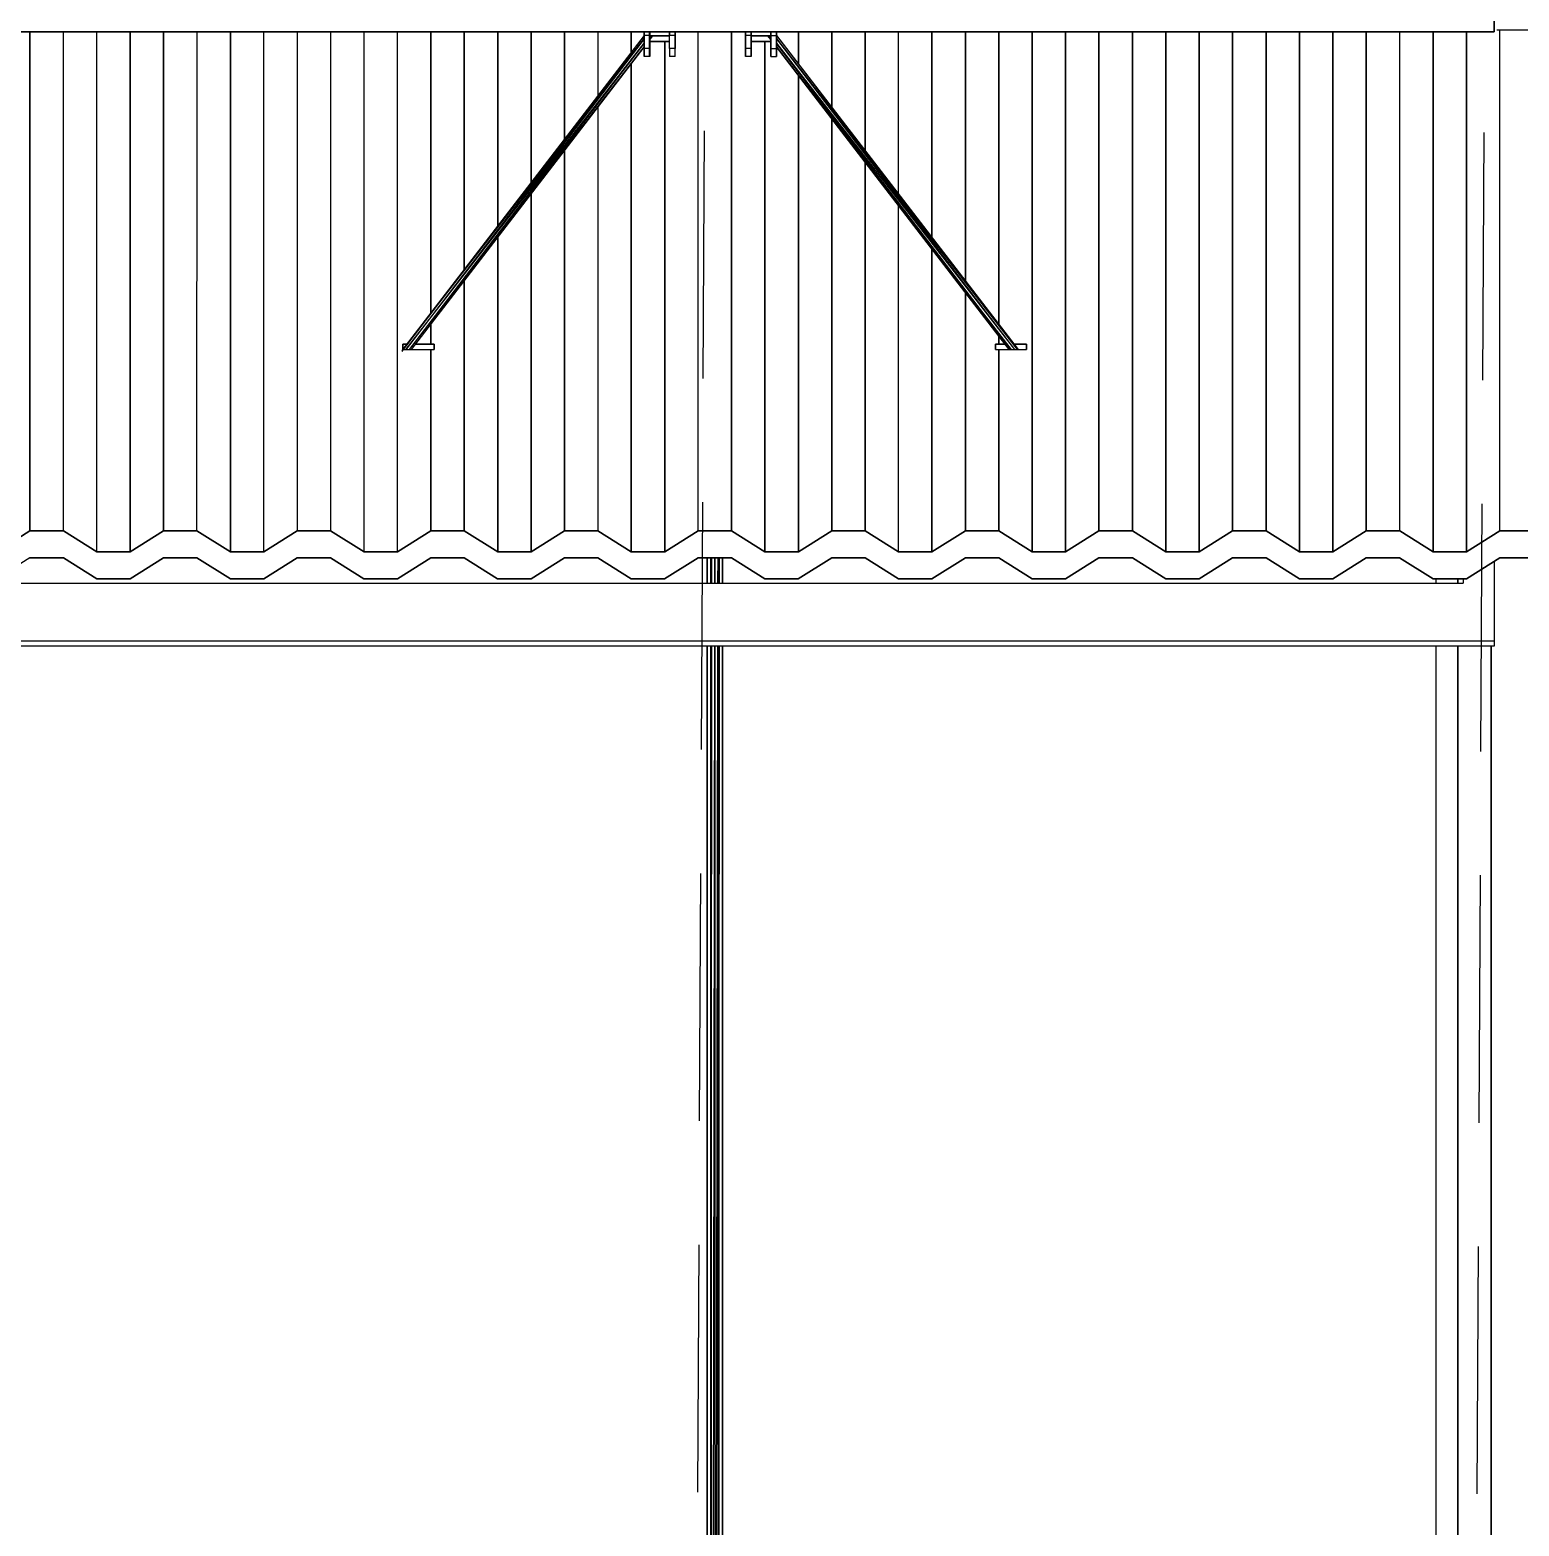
# Model space of a CAD drawing. Header units: millimetres. Extents: x -4997 to -4876, y -8737 to -8661.
# Drawn here: x -4937.89 to -4934.069, y -8705.306 to -8701.468 of the extents above; entities that cross this region are included whole.
import ezdxf

# ---------------------------------------------------------------- set-up
doc = ezdxf.new("R2010")
doc.units = ezdxf.units.MM
doc.header["$LTSCALE"] = 0.1
doc.linetypes.add('HIDDEN', pattern=[9.525, 6.35, -3.175])
for name, color, linetype in [('cobertura nova', 4, 'Continuous'), ('hachuras cobertura', 251, 'Continuous'), ('imagem', 7, 'Continuous'), ('layout cobertura', 251, 'Continuous')]:
    doc.layers.add(name, color=color, linetype=linetype)
picture_1 = doc.add_image_def('image1.jpg', size_in_pixel=(1920, 1080))

msp = doc.modelspace()

# ---------------------------------------------------------------- linework, layer by layer
at = {"layer": 'cobertura nova'}
for p, q in [((-4934.1328, -8701.3225), (-4934.1328, -8701.4725)), ((-4934.1328, -8701.3225), (-4934.1328, -8701.4725)), ((-4934.1328, -8701.4725), (-4934.1328, -8701.3225)), ((-4938.0528, -8701.4724), (-4934.2128, -8701.4725)), ((-4934.2128, -8701.4725), (-4938.0528, -8701.4724)), ((-4938.0528, -8701.4724), (-4934.2128, -8701.4725)), ((-4934.2128, -8701.4725), (-4938.0528, -8701.4724)), ((-4936.3143, -8701.4818), (-4936.9359, -8702.29)), ((-4936.3143, -8701.4819), (-4936.932, -8702.2872)), ((-4936.932, -8702.2872), (-4936.3143, -8701.4898)), ((-4936.3143, -8701.4904), (-4936.9247, -8702.2871)), ((-4936.347, -8701.4724), (-4936.347, -8701.5243)), ((-4936.3143, -8701.4825), (-4936.3143, -8701.4724)), ((-4936.3143, -8701.4724), (-4936.3143, -8701.4818)), ((-4936.3143, -8701.4724), (-4936.3143, -8701.4825)), ((-4936.3143, -8701.4818), (-4936.3143, -8701.4724)), ((-4936.2998, -8701.4825), (-4936.3143, -8701.4825)), ((-4936.3143, -8701.5158), (-4936.3143, -8701.4825)), ((-4936.3143, -8701.4825), (-4936.3143, -8701.5158)), ((-4936.2999, -8701.4825), (-4936.2999, -8701.4724)), ((-4936.2999, -8701.5158), (-4936.2999, -8701.4825)), ((-4936.2998, -8701.4724), (-4936.2998, -8701.4825)), ((-4936.2998, -8701.4825), (-4936.2998, -8701.5158)), ((-4936.2487, -8701.4827), (-4936.2998, -8701.4827)), ((-4936.2998, -8701.4926), (-4936.2922, -8701.4827)), ((-4936.2998, -8701.4929), (-4936.292, -8701.4827)), ((-4936.2998, -8701.4922), (-4936.2924, -8701.4827)), ((-4936.2998, -8701.4827), (-4936.2487, -8701.4827)), ((-4936.2487, -8701.4825), (-4936.2487, -8701.4724)), ((-4936.2487, -8701.4724), (-4936.2487, -8701.4825)), ((-4936.2343, -8701.4825), (-4936.2487, -8701.4825)), ((-4936.2487, -8701.5158), (-4936.2487, -8701.4825)), ((-4936.2343, -8701.4724), (-4936.2343, -8701.4825)), ((-4936.2343, -8701.4825), (-4936.2343, -8701.4724)), ((-4936.2343, -8701.4825), (-4936.2343, -8701.5158)), ((-4936.2343, -8701.5158), (-4936.2343, -8701.4825)), ((-4936.0543, -8701.4825), (-4936.0543, -8701.4724)), ((-4936.0543, -8701.4724), (-4936.0543, -8701.4825)), ((-4936.0398, -8701.4825), (-4936.0543, -8701.4825)), ((-4936.0543, -8701.5158), (-4936.0543, -8701.4825)), ((-4936.0543, -8701.4825), (-4936.0543, -8701.5158)), ((-4936.0398, -8701.4724), (-4936.0398, -8701.4825)), ((-4936.0398, -8701.4825), (-4936.0398, -8701.4724)), ((-4936.0398, -8701.4825), (-4936.0398, -8701.4724)), ((-4936.0398, -8701.4825), (-4936.0398, -8701.5158)), ((-4936.0398, -8701.5158), (-4936.0398, -8701.4825)), ((-4935.9887, -8701.4827), (-4936.0398, -8701.4827)), ((-4936.0398, -8701.4827), (-4935.9887, -8701.4827)), ((-4935.9966, -8701.4827), (-4935.9887, -8701.4929)), ((-4935.9887, -8701.4926), (-4935.9963, -8701.4827)), ((-4935.9961, -8701.4827), (-4935.9887, -8701.4922)), ((-4935.9887, -8701.4725), (-4935.9887, -8701.4825)), ((-4935.9887, -8701.4825), (-4935.9887, -8701.4725)), ((-4935.9887, -8701.4825), (-4935.9887, -8701.5158)), ((-4935.9887, -8701.4825), (-4935.9743, -8701.4825)), ((-4935.9887, -8701.5158), (-4935.9887, -8701.4825)), ((-4935.9743, -8701.4825), (-4935.9743, -8701.4725)), ((-4935.9743, -8701.4725), (-4935.9743, -8701.4818)), ((-4935.9743, -8701.4725), (-4935.9743, -8701.4825)), ((-4935.9743, -8701.4818), (-4935.9743, -8701.4725)), ((-4935.9743, -8701.4818), (-4935.3548, -8702.2872)), ((-4935.9743, -8701.4819), (-4935.3566, -8702.2872)), ((-4935.9743, -8701.5158), (-4935.9743, -8701.4825)), ((-4935.9743, -8701.4825), (-4935.9743, -8701.5158)), ((-4935.9743, -8701.4898), (-4935.3566, -8702.2872)), ((-4935.9743, -8701.4904), (-4935.3639, -8702.2872)), ((-4935.9184, -8701.5544), (-4935.9184, -8701.4725)), ((-4934.2128, -8701.4725), (-4934.1328, -8701.4725)), ((-4934.1328, -8701.4725), (-4934.2128, -8701.4725)), ((-4934.1328, -8701.4725), (-4934.2128, -8701.4725)), ((-4934.2041, -8701.4725), (-4934.2041, -8701.4725)), ((-4934.1262, -8701.4678), (-4934.0462, -8701.4678)), ((-4936.9247, -8702.2871), (-4936.3143, -8701.5018)), ((-4936.9161, -8702.2872), (-4936.3143, -8701.5026)), ((-4936.9161, -8702.2872), (-4936.3143, -8701.5108)), ((-4936.9112, -8702.2872), (-4936.3143, -8701.5113)), ((-4936.9112, -8702.2872), (-4936.3143, -8701.5117)), ((-4936.3143, -8701.5291), (-4936.3143, -8701.5117)), ((-4936.3143, -8701.5117), (-4936.3143, -8701.5158)), ((-4936.2998, -8701.5158), (-4936.3143, -8701.5158)), ((-4936.3143, -8701.5359), (-4936.3143, -8701.5158)), ((-4936.3143, -8701.5158), (-4936.3143, -8701.5359)), ((-4936.3143, -8701.5291), (-4936.3143, -8701.5359)), ((-4936.3143, -8701.5359), (-4936.3143, -8701.5291)), ((-4936.2999, -8701.5359), (-4936.2999, -8701.5158)), ((-4936.2998, -8701.4971), (-4936.2487, -8701.4971)), ((-4936.2487, -8701.4971), (-4936.2998, -8701.4971)), ((-4936.2998, -8701.5158), (-4936.2998, -8701.5359)), ((-4936.2343, -8701.5158), (-4936.2487, -8701.5158)), ((-4936.2487, -8701.5158), (-4936.2487, -8701.5359)), ((-4936.2487, -8701.5291), (-4936.2487, -8701.5359)), ((-4936.2343, -8701.5359), (-4936.2343, -8701.5158)), ((-4936.0398, -8701.5158), (-4936.0543, -8701.5158)), ((-4936.0543, -8701.5359), (-4936.0543, -8701.5158)), ((-4936.0543, -8701.5158), (-4936.0543, -8701.5359)), ((-4936.0543, -8701.5291), (-4936.0543, -8701.5359)), ((-4936.0398, -8701.4972), (-4936.0398, -8701.5077)), ((-4936.0398, -8701.4972), (-4935.9887, -8701.4972)), ((-4935.9887, -8701.4972), (-4936.0398, -8701.4972)), ((-4936.0398, -8701.5077), (-4936.0398, -8701.5291)), ((-4936.0398, -8701.5158), (-4936.0398, -8701.5359)), ((-4936.0398, -8701.5359), (-4936.0398, -8701.5158)), ((-4936.0398, -8701.5291), (-4936.0398, -8701.5359)), ((-4935.9887, -8701.4972), (-4935.9887, -8701.4972)), ((-4935.9887, -8701.4972), (-4935.9887, -8701.5077)), ((-4935.9887, -8701.5077), (-4935.9887, -8701.5158)), ((-4935.9887, -8701.5158), (-4935.9887, -8701.5359)), ((-4935.9887, -8701.5158), (-4935.9743, -8701.5158)), ((-4935.9887, -8701.5359), (-4935.9887, -8701.5158)), ((-4935.9743, -8701.5018), (-4935.3639, -8702.2872)), ((-4935.3725, -8702.2872), (-4935.9743, -8701.5026)), ((-4935.9743, -8701.5108), (-4935.3725, -8702.2872)), ((-4935.3773, -8702.2872), (-4935.9743, -8701.5113)), ((-4935.9743, -8701.5117), (-4935.9743, -8701.5291)), ((-4935.9743, -8701.5117), (-4935.3773, -8702.2872)), ((-4935.9743, -8701.5359), (-4935.9743, -8701.5158)), ((-4935.9743, -8701.5158), (-4935.9743, -8701.5359)), ((-4935.9743, -8701.5291), (-4935.9743, -8701.5359)), ((-4935.9743, -8701.5359), (-4935.9743, -8701.5291)), ((-4934.2041, -8701.5031), (-4934.2041, -8701.5031)), ((-4934.2041, -8701.5031), (-4934.2041, -8701.5031)), ((-4936.2998, -8701.5359), (-4936.3143, -8701.5359)), ((-4936.2343, -8701.5359), (-4936.2487, -8701.5359)), ((-4936.0398, -8701.5359), (-4936.0543, -8701.5359)), ((-4935.9887, -8701.5359), (-4935.9743, -8701.5359)), ((-4936.8612, -8702.2223), (-4936.8612, -8702.2736)), ((-4936.8612, -8702.2736), (-4936.8612, -8702.2223)), ((-4935.4041, -8702.2736), (-4935.4041, -8702.2524)), ((-4935.4041, -8702.2524), (-4935.4041, -8702.2736)), ((-4936.9359, -8702.29), (-4936.9328, -8702.2881)), ((-4936.9359, -8702.29), (-4936.9328, -8702.292)), ((-4936.9233, -8702.2736), (-4936.9328, -8702.2736)), ((-4936.9328, -8702.2872), (-4936.9328, -8702.2736)), ((-4936.9328, -8702.2736), (-4936.9233, -8702.2736)), ((-4936.9328, -8702.2736), (-4936.9328, -8702.2872)), ((-4936.9328, -8702.2872), (-4936.8528, -8702.2872)), ((-4936.8528, -8702.2736), (-4936.9008, -8702.2736)), ((-4936.9008, -8702.2736), (-4936.8528, -8702.2736)), ((-4936.8528, -8702.2872), (-4936.8528, -8702.2736)), ((-4936.8528, -8702.2736), (-4936.8528, -8702.2872)), ((-4935.4128, -8702.2872), (-4935.4128, -8702.2736)), ((-4935.4128, -8702.2736), (-4935.3878, -8702.2736)), ((-4935.3878, -8702.2736), (-4935.4128, -8702.2736)), ((-4935.4128, -8702.2736), (-4935.4128, -8702.2872)), ((-4935.4128, -8702.2872), (-4935.3328, -8702.2872)), ((-4935.3653, -8702.2736), (-4935.3328, -8702.2736)), ((-4935.3328, -8702.2736), (-4935.3653, -8702.2736)), ((-4935.3328, -8702.2872), (-4935.3328, -8702.2736)), ((-4935.3328, -8702.2736), (-4935.3328, -8702.2872)), ((-4937.9755, -8702.8069), (-4937.8898, -8702.7531)), ((-4937.8898, -8702.7531), (-4937.9755, -8702.8069)), ((-4937.8899, -8702.7532), (-4937.8899, -8702.7532)), ((-4937.8899, -8702.7532), (-4937.8899, -8702.7532)), ((-4937.8898, -8702.7531), (-4937.8041, -8702.7531)), ((-4937.8041, -8702.7531), (-4937.8898, -8702.7531)), ((-4937.8042, -8702.7531), (-4937.8042, -8702.7531)), ((-4937.8041, -8702.7531), (-4937.7184, -8702.8069)), ((-4937.7184, -8702.8069), (-4937.8041, -8702.7531)), ((-4937.6327, -8702.8069), (-4937.547, -8702.7531)), ((-4937.547, -8702.7531), (-4937.6327, -8702.8069)), ((-4937.5471, -8702.7532), (-4937.5471, -8702.7532)), ((-4937.547, -8702.7531), (-4937.4613, -8702.7531)), ((-4937.4613, -8702.7531), (-4937.547, -8702.7531)), ((-4937.4614, -8702.7531), (-4937.4614, -8702.7531)), ((-4937.4613, -8702.7531), (-4937.3755, -8702.8069)), ((-4937.3755, -8702.8069), (-4937.4613, -8702.7531)), ((-4937.2898, -8702.8069), (-4937.2041, -8702.7531)), ((-4937.2041, -8702.7531), (-4937.2898, -8702.8069)), ((-4937.2042, -8702.7532), (-4937.2042, -8702.7532)), ((-4937.2042, -8702.7532), (-4937.2042, -8702.7532)), ((-4937.2041, -8702.7531), (-4937.1184, -8702.7531)), ((-4937.1184, -8702.7531), (-4937.2041, -8702.7531)), ((-4937.1185, -8702.7531), (-4937.1185, -8702.7531)), ((-4937.1184, -8702.7531), (-4937.0327, -8702.8069)), ((-4937.0327, -8702.8069), (-4937.1184, -8702.7531)), ((-4936.947, -8702.8069), (-4936.8613, -8702.7531)), ((-4936.8613, -8702.7531), (-4936.947, -8702.8069)), ((-4936.8614, -8702.7532), (-4936.8614, -8702.7532)), ((-4936.8613, -8702.7531), (-4936.7755, -8702.7531)), ((-4936.7755, -8702.7531), (-4936.8613, -8702.7531)), ((-4936.7757, -8702.7531), (-4936.7757, -8702.7531)), ((-4936.7755, -8702.7531), (-4936.6898, -8702.8069)), ((-4936.6898, -8702.8069), (-4936.7755, -8702.7531)), ((-4936.6041, -8702.8069), (-4936.5184, -8702.7531)), ((-4936.5184, -8702.7531), (-4936.6041, -8702.8069)), ((-4936.5185, -8702.7532), (-4936.5185, -8702.7532)), ((-4936.5185, -8702.7532), (-4936.5185, -8702.7532)), ((-4936.5184, -8702.7531), (-4936.4327, -8702.7531)), ((-4936.4327, -8702.7531), (-4936.5184, -8702.7531)), ((-4936.4328, -8702.7531), (-4936.4328, -8702.7531)), ((-4936.4328, -8702.7531), (-4936.4328, -8702.7531)), ((-4936.4327, -8702.7531), (-4936.347, -8702.8069)), ((-4936.347, -8702.8069), (-4936.4327, -8702.7531)), ((-4936.2613, -8702.8069), (-4936.1755, -8702.7531)), ((-4936.1755, -8702.7531), (-4936.2613, -8702.8069)), ((-4936.1757, -8702.7532), (-4936.1757, -8702.7532)), ((-4936.1757, -8702.7532), (-4936.1757, -8702.7532)), ((-4936.1755, -8702.7531), (-4936.0898, -8702.7531)), ((-4936.0898, -8702.7531), (-4936.1755, -8702.7531)), ((-4936.0899, -8702.7531), (-4936.0899, -8702.7531)), ((-4936.0899, -8702.7531), (-4936.0899, -8702.7531)), ((-4936.0898, -8702.7531), (-4936.0041, -8702.8069)), ((-4936.0041, -8702.8069), (-4936.0898, -8702.7531)), ((-4935.9184, -8702.8069), (-4935.8327, -8702.7531)), ((-4935.8327, -8702.7531), (-4935.9184, -8702.8069)), ((-4935.8328, -8702.7532), (-4935.8328, -8702.7532)), ((-4935.8328, -8702.7532), (-4935.8328, -8702.7532)), ((-4935.8327, -8702.7531), (-4935.747, -8702.7531)), ((-4935.747, -8702.7531), (-4935.8327, -8702.7531)), ((-4935.7471, -8702.7531), (-4935.7471, -8702.7531)), ((-4935.7471, -8702.7531), (-4935.7471, -8702.7531)), ((-4935.747, -8702.7531), (-4935.6613, -8702.8069)), ((-4935.6613, -8702.8069), (-4935.747, -8702.7531)), ((-4935.5755, -8702.8069), (-4935.4898, -8702.7531)), ((-4935.4898, -8702.7531), (-4935.5755, -8702.8069)), ((-4935.4899, -8702.7532), (-4935.4899, -8702.7532)), ((-4935.4899, -8702.7532), (-4935.4899, -8702.7532)), ((-4935.4898, -8702.7531), (-4935.4041, -8702.7531)), ((-4935.4041, -8702.7531), (-4935.4898, -8702.7531)), ((-4935.4042, -8702.7531), (-4935.4042, -8702.7531)), ((-4935.4042, -8702.7531), (-4935.4042, -8702.7531)), ((-4935.4041, -8702.7531), (-4935.3184, -8702.8069)), ((-4935.3184, -8702.8069), (-4935.4041, -8702.7531)), ((-4935.2327, -8702.8069), (-4935.147, -8702.7531)), ((-4935.147, -8702.7531), (-4935.2327, -8702.8069)), ((-4935.1471, -8702.7532), (-4935.1471, -8702.7532)), ((-4935.1471, -8702.7532), (-4935.1471, -8702.7532)), ((-4935.147, -8702.7531), (-4935.0612, -8702.7531)), ((-4935.0612, -8702.7531), (-4935.147, -8702.7531)), ((-4935.0614, -8702.7531), (-4935.0614, -8702.7531)), ((-4935.0614, -8702.7531), (-4935.0614, -8702.7531)), ((-4935.0612, -8702.7531), (-4934.9755, -8702.8069)), ((-4934.9755, -8702.8069), (-4935.0612, -8702.7531)), ((-4934.8898, -8702.8069), (-4934.8041, -8702.7531)), ((-4934.8041, -8702.7531), (-4934.8898, -8702.8069)), ((-4934.8042, -8702.7532), (-4934.8042, -8702.7532)), ((-4934.8042, -8702.7532), (-4934.8042, -8702.7532)), ((-4934.8041, -8702.7531), (-4934.7184, -8702.7531)), ((-4934.7184, -8702.7531), (-4934.8041, -8702.7531)), ((-4934.7185, -8702.7531), (-4934.7185, -8702.7531)), ((-4934.7184, -8702.7531), (-4934.6327, -8702.8069)), ((-4934.6327, -8702.8069), (-4934.7184, -8702.7531)), ((-4934.547, -8702.8069), (-4934.4612, -8702.7531)), ((-4934.4612, -8702.7531), (-4934.547, -8702.8069)), ((-4934.4614, -8702.7532), (-4934.4614, -8702.7532)), ((-4934.4614, -8702.7532), (-4934.4614, -8702.7532)), ((-4934.3755, -8702.7531), (-4934.4612, -8702.7531)), ((-4934.4612, -8702.7531), (-4934.3755, -8702.7531)), ((-4934.3757, -8702.7531), (-4934.3757, -8702.7531)), ((-4934.3757, -8702.7531), (-4934.3757, -8702.7531)), ((-4934.2898, -8702.8069), (-4934.3755, -8702.7531)), ((-4934.3755, -8702.7531), (-4934.2898, -8702.8069)), ((-4934.2041, -8702.8069), (-4934.1184, -8702.7531)), ((-4934.1184, -8702.7531), (-4934.2041, -8702.8069)), ((-4934.1185, -8702.7532), (-4934.1185, -8702.7532)), ((-4934.1185, -8702.7532), (-4934.1185, -8702.7532)), ((-4934.1184, -8702.7531), (-4934.0327, -8702.7531)), ((-4934.0327, -8702.7531), (-4934.1184, -8702.7531)), ((-4937.8899, -8702.8221), (-4937.9757, -8702.8759)), ((-4937.8042, -8702.8221), (-4937.8899, -8702.8221)), ((-4937.8899, -8702.8221), (-4937.8042, -8702.8221)), ((-4937.7185, -8702.8759), (-4937.8042, -8702.8221)), ((-4937.8042, -8702.8221), (-4937.7185, -8702.8759)), ((-4937.7185, -8702.8068), (-4937.7185, -8702.8068)), ((-4937.7184, -8702.8069), (-4937.6327, -8702.8069)), ((-4937.6327, -8702.8069), (-4937.7184, -8702.8069)), ((-4937.6328, -8702.8069), (-4937.6328, -8702.8069)), ((-4937.6328, -8702.8069), (-4937.6328, -8702.8069)), ((-4937.5471, -8702.8221), (-4937.6328, -8702.8759)), ((-4937.6328, -8702.8759), (-4937.5471, -8702.8221)), ((-4937.4614, -8702.8221), (-4937.5471, -8702.8221)), ((-4937.5471, -8702.8221), (-4937.4614, -8702.8221)), ((-4937.3757, -8702.8759), (-4937.4614, -8702.8221)), ((-4937.4614, -8702.8221), (-4937.3757, -8702.8759)), ((-4937.3757, -8702.8068), (-4937.3757, -8702.8068)), ((-4937.3755, -8702.8069), (-4937.2898, -8702.8069)), ((-4937.2898, -8702.8069), (-4937.3755, -8702.8069)), ((-4937.2899, -8702.8069), (-4937.2899, -8702.8069)), ((-4937.2042, -8702.8221), (-4937.2899, -8702.8759)), ((-4937.2899, -8702.8759), (-4937.2042, -8702.8221)), ((-4937.1185, -8702.8221), (-4937.2042, -8702.8221)), ((-4937.2042, -8702.8221), (-4937.1185, -8702.8221)), ((-4937.0328, -8702.8759), (-4937.1185, -8702.8221)), ((-4937.1185, -8702.8221), (-4937.0328, -8702.8759)), ((-4937.0328, -8702.8068), (-4937.0328, -8702.8068)), ((-4937.0328, -8702.8068), (-4937.0328, -8702.8068)), ((-4937.0327, -8702.8069), (-4936.947, -8702.8069)), ((-4936.947, -8702.8069), (-4937.0327, -8702.8069)), ((-4936.9471, -8702.8069), (-4936.9471, -8702.8069)), ((-4936.8614, -8702.8221), (-4936.9471, -8702.8759)), ((-4936.9471, -8702.8759), (-4936.8614, -8702.8221)), ((-4936.7757, -8702.8221), (-4936.8614, -8702.8221)), ((-4936.8614, -8702.8221), (-4936.7757, -8702.8221)), ((-4936.6899, -8702.8759), (-4936.7757, -8702.8221)), ((-4936.7757, -8702.8221), (-4936.6899, -8702.8759)), ((-4936.6899, -8702.8068), (-4936.6899, -8702.8068)), ((-4936.6899, -8702.8068), (-4936.6899, -8702.8068)), ((-4936.6898, -8702.8069), (-4936.6041, -8702.8069)), ((-4936.6041, -8702.8069), (-4936.6898, -8702.8069)), ((-4936.6042, -8702.8069), (-4936.6042, -8702.8069)), ((-4936.6042, -8702.8069), (-4936.6042, -8702.8069)), ((-4936.5185, -8702.8221), (-4936.6042, -8702.8759)), ((-4936.6042, -8702.8759), (-4936.5185, -8702.8221)), ((-4936.4328, -8702.8221), (-4936.5185, -8702.8221)), ((-4936.5185, -8702.8221), (-4936.4328, -8702.8221)), ((-4936.3471, -8702.8759), (-4936.4328, -8702.8221)), ((-4936.4328, -8702.8221), (-4936.3471, -8702.8759)), ((-4936.3471, -8702.8068), (-4936.3471, -8702.8068)), ((-4936.3471, -8702.8068), (-4936.3471, -8702.8068)), ((-4936.347, -8702.8069), (-4936.2613, -8702.8069)), ((-4936.2613, -8702.8069), (-4936.347, -8702.8069)), ((-4936.2614, -8702.8069), (-4936.2614, -8702.8069)), ((-4936.2614, -8702.8069), (-4936.2614, -8702.8069)), ((-4936.1757, -8702.8221), (-4936.2614, -8702.8759)), ((-4936.2614, -8702.8759), (-4936.1757, -8702.8221)), ((-4936.0899, -8702.8221), (-4936.1757, -8702.8221)), ((-4936.1757, -8702.8221), (-4936.0899, -8702.8221)), ((-4936.1526, -8702.8869), (-4936.1526, -8702.8221)), ((-4936.1526, -8702.8221), (-4936.1526, -8702.8869)), ((-4936.1525, -8702.8221), (-4936.1525, -8702.8869)), ((-4936.1441, -8702.8221), (-4936.1441, -8702.8869)), ((-4936.141, -8702.8221), (-4936.141, -8702.8869)), ((-4936.1409, -8702.8869), (-4936.1409, -8702.8221)), ((-4936.1332, -8702.8221), (-4936.1333, -8702.8869)), ((-4936.1329, -8702.8221), (-4936.1329, -8702.8869)), ((-4936.1253, -8702.8221), (-4936.1254, -8702.8869)), ((-4936.125, -8702.8221), (-4936.125, -8702.8869)), ((-4936.1218, -8702.8221), (-4936.1218, -8702.8869)), ((-4936.1217, -8702.8869), (-4936.1217, -8702.8221)), ((-4936.113, -8702.8221), (-4936.113, -8702.8869)), ((-4936.113, -8702.8869), (-4936.113, -8702.8221)), ((-4936.0042, -8702.8759), (-4936.0899, -8702.8221)), ((-4936.0899, -8702.8221), (-4936.0042, -8702.8759)), ((-4936.0042, -8702.8068), (-4936.0042, -8702.8068)), ((-4936.0041, -8702.8069), (-4935.9184, -8702.8069)), ((-4935.9184, -8702.8069), (-4936.0041, -8702.8069)), ((-4935.9185, -8702.8069), (-4935.9185, -8702.8069)), ((-4935.9185, -8702.8069), (-4935.9185, -8702.8069)), ((-4935.8328, -8702.8221), (-4935.9185, -8702.8759)), ((-4935.9185, -8702.8759), (-4935.8328, -8702.8221)), ((-4935.7471, -8702.8221), (-4935.8328, -8702.8221)), ((-4935.8328, -8702.8221), (-4935.7471, -8702.8221)), ((-4935.6614, -8702.8759), (-4935.7471, -8702.8221)), ((-4935.7471, -8702.8221), (-4935.6614, -8702.8759)), ((-4935.6614, -8702.8068), (-4935.6614, -8702.8068)), ((-4935.6613, -8702.8069), (-4935.5755, -8702.8069)), ((-4935.5755, -8702.8069), (-4935.6613, -8702.8069)), ((-4935.5757, -8702.8069), (-4935.5757, -8702.8069)), ((-4935.5757, -8702.8069), (-4935.5757, -8702.8069)), ((-4935.4899, -8702.8221), (-4935.5757, -8702.8759)), ((-4935.5757, -8702.8759), (-4935.4899, -8702.8221)), ((-4935.4042, -8702.8221), (-4935.4899, -8702.8221)), ((-4935.4899, -8702.8221), (-4935.4042, -8702.8221)), ((-4935.3185, -8702.8759), (-4935.4042, -8702.8221)), ((-4935.4042, -8702.8221), (-4935.3185, -8702.8759)), ((-4935.3185, -8702.8068), (-4935.3185, -8702.8068)), ((-4935.3185, -8702.8068), (-4935.3185, -8702.8068)), ((-4935.3184, -8702.8069), (-4935.2327, -8702.8069)), ((-4935.2327, -8702.8069), (-4935.3184, -8702.8069)), ((-4935.2328, -8702.8069), (-4935.2328, -8702.8069)), ((-4935.1471, -8702.8221), (-4935.2328, -8702.8759)), ((-4935.2328, -8702.8759), (-4935.1471, -8702.8221)), ((-4935.0614, -8702.8221), (-4935.1471, -8702.8221)), ((-4935.1471, -8702.8221), (-4935.0614, -8702.8221)), ((-4934.9757, -8702.8759), (-4935.0614, -8702.8221)), ((-4935.0614, -8702.8221), (-4934.9757, -8702.8759)), ((-4934.9757, -8702.8068), (-4934.9757, -8702.8068)), ((-4934.9757, -8702.8068), (-4934.9757, -8702.8068)), ((-4934.9755, -8702.8069), (-4934.8898, -8702.8069)), ((-4934.8898, -8702.8069), (-4934.9755, -8702.8069)), ((-4934.8899, -8702.8069), (-4934.8899, -8702.8069)), ((-4934.8899, -8702.8069), (-4934.8899, -8702.8069)), ((-4934.8042, -8702.8221), (-4934.8899, -8702.8759)), ((-4934.8899, -8702.8759), (-4934.8042, -8702.8221)), ((-4934.7185, -8702.8221), (-4934.8042, -8702.8221)), ((-4934.8042, -8702.8221), (-4934.7185, -8702.8221)), ((-4934.6328, -8702.8759), (-4934.7185, -8702.8221)), ((-4934.7185, -8702.8221), (-4934.6328, -8702.8759)), ((-4934.6328, -8702.8068), (-4934.6328, -8702.8068)), ((-4934.6327, -8702.8069), (-4934.547, -8702.8069)), ((-4934.547, -8702.8069), (-4934.6327, -8702.8069)), ((-4934.5471, -8702.8069), (-4934.5471, -8702.8069)), ((-4934.4614, -8702.8221), (-4934.5471, -8702.8759)), ((-4934.5471, -8702.8759), (-4934.4614, -8702.8221)), ((-4934.3757, -8702.8221), (-4934.4614, -8702.8221)), ((-4934.4614, -8702.8221), (-4934.3757, -8702.8221)), ((-4934.3757, -8702.8221), (-4934.2899, -8702.8759)), ((-4934.2899, -8702.8759), (-4934.3757, -8702.8221)), ((-4934.2899, -8702.8069), (-4934.2899, -8702.8068)), ((-4934.2898, -8702.8069), (-4934.2041, -8702.8069)), ((-4934.2041, -8702.8069), (-4934.2898, -8702.8069)), ((-4934.2042, -8702.8069), (-4934.2042, -8702.8069)), ((-4934.2042, -8702.8069), (-4934.2042, -8702.8069)), ((-4934.1185, -8702.8221), (-4934.2042, -8702.8759)), ((-4934.2042, -8702.8759), (-4934.1185, -8702.8221)), ((-4934.1328, -8702.8311), (-4934.1328, -8703.0348)), ((-4934.0328, -8702.8221), (-4934.1185, -8702.8221)), ((-4934.1185, -8702.8221), (-4934.0328, -8702.8221)), ((-4938.0528, -8702.8869), (-4934.2128, -8702.8869)), ((-4937.6328, -8702.8759), (-4937.7185, -8702.8759)), ((-4937.7185, -8702.8759), (-4937.6328, -8702.8759)), ((-4937.2899, -8702.8759), (-4937.3757, -8702.8759)), ((-4937.3757, -8702.8759), (-4937.2899, -8702.8759)), ((-4936.9471, -8702.8759), (-4937.0328, -8702.8759)), ((-4937.0328, -8702.8759), (-4936.9471, -8702.8759)), ((-4936.6042, -8702.8759), (-4936.6899, -8702.8759)), ((-4936.6899, -8702.8759), (-4936.6042, -8702.8759)), ((-4936.2614, -8702.8759), (-4936.3471, -8702.8759)), ((-4936.3471, -8702.8759), (-4936.2614, -8702.8759)), ((-4935.9185, -8702.8759), (-4936.0042, -8702.8759)), ((-4936.0042, -8702.8759), (-4935.9185, -8702.8759)), ((-4935.5757, -8702.8759), (-4935.6614, -8702.8759)), ((-4935.6614, -8702.8759), (-4935.5757, -8702.8759)), ((-4935.2328, -8702.8759), (-4935.3185, -8702.8759)), ((-4935.3185, -8702.8759), (-4935.2328, -8702.8759)), ((-4934.8899, -8702.8759), (-4934.9757, -8702.8759)), ((-4934.9757, -8702.8759), (-4934.8899, -8702.8759)), ((-4934.5471, -8702.8759), (-4934.6328, -8702.8759)), ((-4934.6328, -8702.8759), (-4934.5471, -8702.8759)), ((-4934.2899, -8702.8759), (-4934.2042, -8702.8759)), ((-4934.2042, -8702.8759), (-4934.2899, -8702.8759)), ((-4934.2815, -8702.8869), (-4934.2815, -8702.8759)), ((-4934.2262, -8702.8759), (-4934.2262, -8702.8869)), ((-4934.2262, -8702.8869), (-4934.2262, -8702.8759)), ((-4934.2128, -8702.8759), (-4934.2128, -8702.8869)), ((-4938.0528, -8703.0347), (-4934.2128, -8703.0348)), ((-4934.2128, -8703.0484), (-4938.0528, -8703.0483)), ((-4936.1526, -8703.6634), (-4936.1526, -8703.0483)), ((-4936.1526, -8703.0483), (-4936.1526, -8703.6634)), ((-4936.1525, -8703.0483), (-4936.1525, -8703.6634)), ((-4936.1441, -8703.0483), (-4936.1442, -8708.0464)), ((-4936.1411, -8703.0483), (-4936.1442, -8708.0464)), ((-4936.1409, -8708.0464), (-4936.1409, -8703.0483)), ((-4936.1336, -8703.0483), (-4936.1409, -8708.0464)), ((-4936.1329, -8703.0483), (-4936.1329, -8708.0464)), ((-4936.1256, -8703.0483), (-4936.1329, -8708.0464)), ((-4936.125, -8703.0483), (-4936.125, -8708.0464)), ((-4936.1219, -8703.0483), (-4936.125, -8708.0464)), ((-4936.1217, -8708.0464), (-4936.1217, -8703.0483)), ((-4936.113, -8703.0483), (-4936.113, -8703.6634)), ((-4936.113, -8703.6634), (-4936.113, -8703.0483)), ((-4934.2816, -8709.4765), (-4934.2815, -8703.0484)), ((-4934.2128, -8703.0348), (-4934.1328, -8703.0348)), ((-4934.1328, -8703.0484), (-4934.2128, -8703.0484)), ((-4934.1328, -8703.0348), (-4934.1328, -8703.0484)), ((-4936.1526, -8703.772), (-4936.1526, -8703.6634)), ((-4936.1525, -8703.6634), (-4936.1525, -8703.772)), ((-4936.113, -8703.6634), (-4936.113, -8703.772)), ((-4936.113, -8703.6634), (-4936.113, -8703.772)), ((-4936.113, -8703.772), (-4936.113, -8703.6634)), ((-4936.1526, -8707.8562), (-4936.1526, -8703.772)), ((-4936.1525, -8703.772), (-4936.1525, -8707.8562)), ((-4936.113, -8703.772), (-4936.1131, -8707.8562)), ((-4936.113, -8703.772), (-4936.113, -8703.772)), ((-4936.113, -8703.772), (-4936.113, -8707.8562)), ((-4936.113, -8707.8562), (-4936.113, -8703.772))]:
    msp.add_line(p, q, dxfattribs=at)
at = {"layer": 'hachuras cobertura'}
for p, q in [((-4937.8898, -8702.7531), (-4937.8898, -8701.4724)), ((-4937.8898, -8701.4724), (-4937.8898, -8702.7531)), ((-4937.8041, -8702.7531), (-4937.8041, -8701.4724)), ((-4937.7184, -8702.8069), (-4937.7184, -8701.4724)), ((-4937.6327, -8701.4724), (-4937.6327, -8702.8069)), ((-4937.6327, -8702.8069), (-4937.6327, -8701.4724)), ((-4937.547, -8702.7531), (-4937.547, -8701.4724)), ((-4937.547, -8701.4724), (-4937.547, -8702.7531)), ((-4937.4613, -8702.7531), (-4937.4612, -8701.4724)), ((-4937.3755, -8702.8069), (-4937.3755, -8701.4724)), ((-4937.3755, -8701.4724), (-4937.3755, -8702.8069)), ((-4937.2898, -8702.8069), (-4937.2898, -8701.4724)), ((-4937.2041, -8701.4724), (-4937.2041, -8702.7531)), ((-4937.1184, -8701.4724), (-4937.1184, -8702.7531)), ((-4937.0327, -8702.8069), (-4937.0327, -8701.4724)), ((-4936.947, -8702.8069), (-4936.947, -8701.4724)), ((-4936.8612, -8701.4724), (-4936.8612, -8702.193)), ((-4936.8612, -8702.193), (-4936.8612, -8701.4724)), ((-4936.7755, -8702.0815), (-4936.7755, -8701.4724)), ((-4936.7755, -8701.4724), (-4936.7755, -8702.0815)), ((-4936.6898, -8701.9701), (-4936.6898, -8701.4724)), ((-4936.6898, -8701.4724), (-4936.6898, -8701.9701)), ((-4936.6041, -8701.8586), (-4936.6041, -8701.4724)), ((-4936.6041, -8701.4724), (-4936.6041, -8701.8586)), ((-4936.5184, -8701.7472), (-4936.5184, -8701.4724)), ((-4936.5184, -8701.4724), (-4936.5184, -8701.7472)), ((-4936.4327, -8701.4724), (-4936.4327, -8701.6357)), ((-4936.347, -8701.5243), (-4936.347, -8701.4724)), ((-4936.1755, -8702.7531), (-4936.1755, -8701.4724)), ((-4936.0898, -8701.4724), (-4936.0898, -8702.7531)), ((-4936.0898, -8702.7531), (-4936.0898, -8701.4724)), ((-4935.9184, -8701.4725), (-4935.9184, -8701.5544)), ((-4935.8327, -8701.6659), (-4935.8327, -8701.4725)), ((-4935.8327, -8701.4725), (-4935.8327, -8701.6659)), ((-4935.747, -8701.7774), (-4935.747, -8701.4725)), ((-4935.747, -8701.4725), (-4935.747, -8701.7774)), ((-4935.6612, -8701.8888), (-4935.6612, -8701.4725)), ((-4935.5755, -8701.4725), (-4935.5755, -8702.0003)), ((-4935.5755, -8702.0003), (-4935.5755, -8701.4725)), ((-4935.4898, -8702.1117), (-4935.4898, -8701.4725)), ((-4935.4898, -8701.4725), (-4935.4898, -8702.1117)), ((-4935.4041, -8702.2232), (-4935.4041, -8701.4725)), ((-4935.4041, -8701.4725), (-4935.4041, -8702.2232)), ((-4935.3184, -8702.8069), (-4935.3184, -8701.4725)), ((-4935.3184, -8701.4725), (-4935.3184, -8702.8069)), ((-4935.2327, -8702.8069), (-4935.2327, -8701.4725)), ((-4935.2327, -8701.4725), (-4935.2327, -8702.8069)), ((-4935.147, -8702.7531), (-4935.147, -8701.4725)), ((-4935.147, -8701.4725), (-4935.147, -8702.7531)), ((-4935.0612, -8702.7531), (-4935.0612, -8701.4725)), ((-4935.0612, -8701.4725), (-4935.0612, -8702.7531)), ((-4934.9755, -8702.8069), (-4934.9755, -8701.4725)), ((-4934.9755, -8701.4725), (-4934.9755, -8702.8069)), ((-4934.8898, -8702.8069), (-4934.8898, -8701.4725)), ((-4934.8898, -8701.4725), (-4934.8898, -8702.8069)), ((-4934.8041, -8702.7531), (-4934.8041, -8701.4725)), ((-4934.8041, -8701.4725), (-4934.8041, -8702.7531)), ((-4934.7184, -8702.7531), (-4934.7184, -8701.4725)), ((-4934.7184, -8701.4725), (-4934.7184, -8702.7531)), ((-4934.6327, -8702.8069), (-4934.6327, -8701.4725)), ((-4934.6327, -8701.4725), (-4934.6327, -8702.8069)), ((-4934.547, -8702.8069), (-4934.547, -8701.4725)), ((-4934.547, -8701.4725), (-4934.547, -8702.8069)), ((-4934.4612, -8702.7531), (-4934.4612, -8701.4725)), ((-4934.4612, -8701.4725), (-4934.4612, -8702.7531)), ((-4934.3755, -8702.7531), (-4934.3755, -8701.4725)), ((-4934.2898, -8701.4725), (-4934.2898, -8702.8069)), ((-4934.2898, -8702.8069), (-4934.2898, -8701.4725)), ((-4934.2041, -8702.8069), (-4934.2041, -8701.4725)), ((-4934.2041, -8701.4725), (-4934.2041, -8702.8069)), ((-4934.1184, -8702.7531), (-4934.1184, -8701.4678)), ((-4936.2613, -8702.8069), (-4936.2612, -8701.4971)), ((-4936.2612, -8701.4971), (-4936.2613, -8702.8069)), ((-4936.0041, -8702.8069), (-4936.0041, -8701.4972)), ((-4936.0041, -8701.4972), (-4936.0041, -8702.8069)), ((-4936.347, -8701.5541), (-4936.347, -8702.8069)), ((-4936.347, -8702.8069), (-4936.347, -8701.5541)), ((-4935.9184, -8702.8069), (-4935.9184, -8701.5843)), ((-4935.9184, -8701.5843), (-4935.9184, -8702.8069)), ((-4936.4327, -8701.6655), (-4936.4327, -8702.7531)), ((-4935.8327, -8702.7531), (-4935.8327, -8701.6956)), ((-4935.8327, -8701.6956), (-4935.8327, -8702.7531)), ((-4936.5184, -8702.7531), (-4936.5184, -8701.7768)), ((-4936.5184, -8701.7768), (-4936.5184, -8702.7531)), ((-4935.747, -8702.7531), (-4935.747, -8701.807)), ((-4935.747, -8701.807), (-4935.747, -8702.7531)), ((-4936.6041, -8702.8069), (-4936.6041, -8701.8882)), ((-4936.6041, -8701.8882), (-4936.6041, -8702.8069)), ((-4935.6613, -8702.8069), (-4935.6612, -8701.9184)), ((-4936.6898, -8702.8069), (-4936.6898, -8701.9995)), ((-4936.6898, -8701.9995), (-4936.6898, -8702.8069)), ((-4935.5755, -8702.0297), (-4935.5755, -8702.8069)), ((-4935.5755, -8702.8069), (-4935.5755, -8702.0297)), ((-4936.7755, -8702.7531), (-4936.7755, -8702.1109)), ((-4936.7755, -8702.1109), (-4936.7755, -8702.7531)), ((-4935.4898, -8702.7531), (-4935.4898, -8702.1411)), ((-4935.4898, -8702.1411), (-4935.4898, -8702.7531)), ((-4936.8612, -8702.2872), (-4936.8613, -8702.7531)), ((-4936.8613, -8702.7531), (-4936.8612, -8702.2872)), ((-4935.4041, -8702.7531), (-4935.4041, -8702.2872)), ((-4935.4041, -8702.2872), (-4935.4041, -8702.7531)), ((-4934.2262, -8703.0484), (-4934.2263, -8709.4951)), ((-4934.2263, -8709.4951), (-4934.2262, -8703.0484)), ((-4934.1405, -8709.4951), (-4934.1405, -8703.0484)), ((-4934.1405, -8703.0484), (-4934.1405, -8709.4951))]:
    msp.add_line(p, q, dxfattribs=at)
at = {"layer": 'layout cobertura', "linetype": 'HIDDEN'}
for p, q in [((-4936.3311, -8736.6512), (-4936.0049, -8670.3911)), ((-4934.1951, -8709.0335), (-4934.1163, -8693.0337))]:
    msp.add_line(p, q, dxfattribs=at)

# ---------------------------------------------------------------- pictures from other files: only their frames are drawn
at = {"layer": 'imagem'}
image = msp.add_image(picture_1, insert=(-4995.0367, -8736.0525), size_in_units=(116.4021, 65.4762), dxfattribs=at)
image.dxf.flags = 7

doc.saveas('drawing.dxf')
